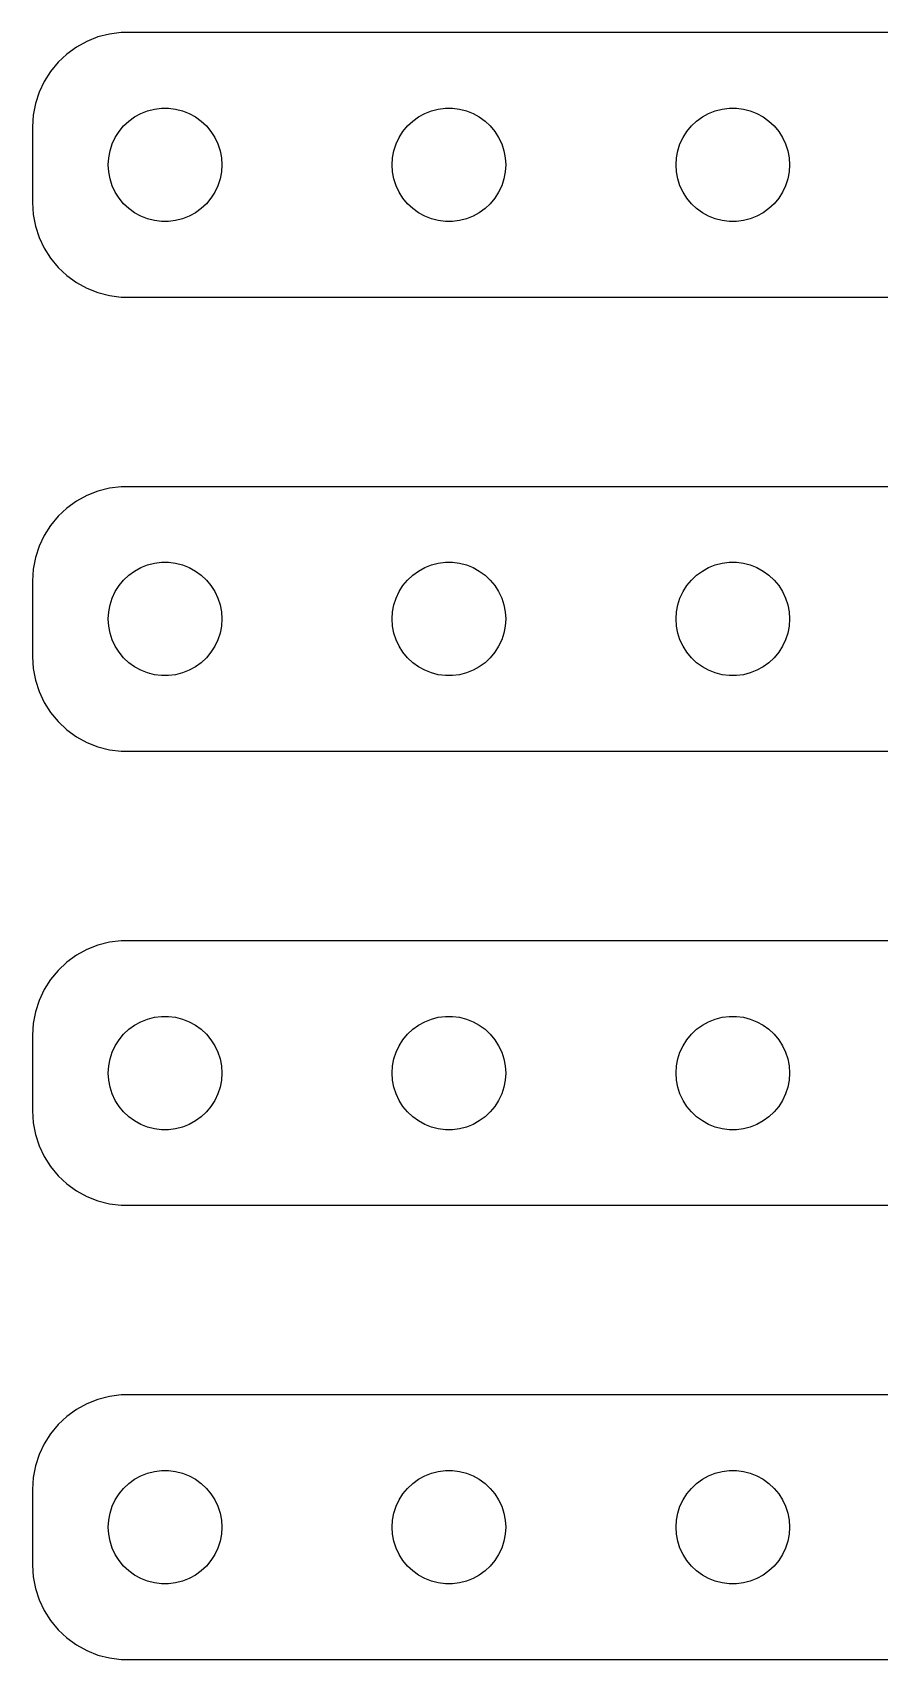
# Model space of a CAD drawing. Header units: metres. Extents: x -90 to 90, y 65 to 151.
# Drawn here: x -89.5 to -44.8, y 65 to 151 of the extents above; entities that cross this region are included whole.
import ezdxf

# ---------------------------------------------------------------- set-up
doc = ezdxf.new("R2010")
doc.units = ezdxf.units.M

msp = doc.modelspace()

# ---------------------------------------------------------------- linework, layer by layer
for p, q in [((-86.6289, 150.524), (-87.1791, 150.222)), ((-86.0451, 150.755), (-86.6289, 150.524)), ((-85.4369, 150.911), (-86.0451, 150.755)), ((-84.8139, 150.99), (-85.4369, 150.911)), ((84.8139, 150.99), (-84.8139, 150.99)), ((-87.6871, 149.853), (-88.1448, 149.423)), ((-87.1791, 150.222), (-87.6871, 149.853)), ((-88.5451, 148.939), (-88.8815, 148.409)), ((-88.1448, 149.423), (-88.5451, 148.939)), ((-88.8815, 148.409), (-89.1489, 147.841)), ((-89.3429, 147.243), (-89.4606, 146.627)), ((-89.1489, 147.841), (-89.3429, 147.243)), ((-89.4606, 146.627), (-89.5, 146)), ((-84.6869, 146.054), (-84.4123, 146.312)), ((-84.4123, 146.312), (-84.1075, 146.533)), ((-84.1075, 146.533), (-83.7773, 146.714)), ((-83.7773, 146.714), (-83.427, 146.853)), ((-83.427, 146.853), (-83.0621, 146.947)), ((-83.0621, 146.947), (-82.6884, 146.994)), ((-82.6884, 146.994), (-82.3116, 146.994)), ((-82.3116, 146.994), (-81.9379, 146.947)), ((-81.9379, 146.947), (-81.573, 146.853)), ((-81.573, 146.853), (-81.2227, 146.714)), ((-81.2227, 146.714), (-80.8925, 146.533)), ((-80.8925, 146.533), (-80.5877, 146.312)), ((-80.5877, 146.312), (-80.3131, 146.054)), ((-69.6869, 146.054), (-69.4123, 146.312)), ((-69.4123, 146.312), (-69.1075, 146.533)), ((-69.1075, 146.533), (-68.7773, 146.714)), ((-68.7773, 146.714), (-68.427, 146.853)), ((-68.427, 146.853), (-68.0621, 146.947)), ((-68.0621, 146.947), (-67.6884, 146.994)), ((-67.6884, 146.994), (-67.3116, 146.994)), ((-67.3116, 146.994), (-66.9379, 146.947)), ((-66.9379, 146.947), (-66.573, 146.853)), ((-66.573, 146.853), (-66.2227, 146.714)), ((-66.2227, 146.714), (-65.8925, 146.533)), ((-65.8925, 146.533), (-65.5877, 146.312)), ((-65.5877, 146.312), (-65.3131, 146.054)), ((-54.6869, 146.054), (-54.4123, 146.312)), ((-54.4123, 146.312), (-54.1075, 146.533)), ((-54.1075, 146.533), (-53.7773, 146.714)), ((-53.7773, 146.714), (-53.427, 146.853)), ((-53.427, 146.853), (-53.0621, 146.947)), ((-53.0621, 146.947), (-52.6884, 146.994)), ((-52.6884, 146.994), (-52.3116, 146.994)), ((-52.3116, 146.994), (-51.9379, 146.947)), ((-51.9379, 146.947), (-51.5729, 146.853)), ((-51.5729, 146.853), (-51.2227, 146.714)), ((-51.2227, 146.714), (-50.8925, 146.533)), ((-50.8925, 146.533), (-50.5877, 146.312)), ((-50.5877, 146.312), (-50.3131, 146.054)), ((-89.5, 146), (-89.5, 142)), ((-85.2893, 145.104), (-85.1289, 145.445)), ((-85.1289, 145.445), (-84.927, 145.763)), ((-84.927, 145.763), (-84.6869, 146.054)), ((-80.3131, 146.054), (-80.073, 145.763)), ((-80.073, 145.763), (-79.8711, 145.445)), ((-79.8711, 145.445), (-79.7107, 145.104)), ((-70.2893, 145.104), (-70.1289, 145.445)), ((-70.1289, 145.445), (-69.927, 145.763)), ((-69.927, 145.763), (-69.6869, 146.054)), ((-65.3131, 146.054), (-65.073, 145.763)), ((-65.073, 145.763), (-64.8711, 145.445)), ((-64.8711, 145.445), (-64.7107, 145.104)), ((-55.2893, 145.104), (-55.1289, 145.445)), ((-55.1289, 145.445), (-54.927, 145.763)), ((-54.927, 145.763), (-54.6869, 146.054)), ((-50.3131, 146.054), (-50.0729, 145.763)), ((-50.0729, 145.763), (-49.8711, 145.445)), ((-49.8711, 145.445), (-49.7107, 145.104)), ((-85.4763, 144.376), (-85.4057, 144.746)), ((-85.4057, 144.746), (-85.2893, 145.104)), ((-79.7107, 145.104), (-79.5943, 144.746)), ((-79.5943, 144.746), (-79.5237, 144.376)), ((-70.4763, 144.376), (-70.4057, 144.746)), ((-70.4057, 144.746), (-70.2893, 145.104)), ((-64.7107, 145.104), (-64.5943, 144.746)), ((-64.5943, 144.746), (-64.5237, 144.376)), ((-55.4763, 144.376), (-55.4057, 144.746)), ((-55.4057, 144.746), (-55.2893, 145.104)), ((-49.7107, 145.104), (-49.5942, 144.746)), ((-49.5942, 144.746), (-49.5237, 144.376)), ((-85.5, 144), (-85.4763, 144.376)), ((-85.4763, 143.624), (-85.5, 144)), ((-85.4057, 143.254), (-85.4763, 143.624)), ((-79.5237, 143.624), (-79.5943, 143.254)), ((-79.5237, 144.376), (-79.5, 144)), ((-79.5, 144), (-79.5237, 143.624)), ((-70.5, 144), (-70.4763, 144.376)), ((-70.4763, 143.624), (-70.5, 144)), ((-70.4057, 143.254), (-70.4763, 143.624)), ((-64.5237, 143.624), (-64.5943, 143.254)), ((-64.5237, 144.376), (-64.5, 144)), ((-64.5, 144), (-64.5237, 143.624)), ((-55.5, 144), (-55.4763, 144.376)), ((-55.4763, 143.624), (-55.5, 144)), ((-55.4057, 143.254), (-55.4763, 143.624)), ((-49.5237, 143.624), (-49.5942, 143.254)), ((-49.5237, 144.376), (-49.5, 144)), ((-49.5, 144), (-49.5237, 143.624)), ((-85.2893, 142.896), (-85.4057, 143.254)), ((-85.1289, 142.555), (-85.2893, 142.896)), ((-79.7107, 142.896), (-79.8711, 142.555)), ((-79.5943, 143.254), (-79.7107, 142.896)), ((-70.2893, 142.896), (-70.4057, 143.254)), ((-70.1289, 142.555), (-70.2893, 142.896)), ((-64.7107, 142.896), (-64.8711, 142.555)), ((-64.5943, 143.254), (-64.7107, 142.896)), ((-55.2893, 142.896), (-55.4057, 143.254)), ((-55.1289, 142.555), (-55.2893, 142.896)), ((-49.7107, 142.896), (-49.8711, 142.555)), ((-49.5942, 143.254), (-49.7107, 142.896)), ((-89.5, 142), (-89.4606, 141.373)), ((-84.927, 142.237), (-85.1289, 142.555)), ((-84.6869, 141.946), (-84.927, 142.237)), ((-84.4123, 141.688), (-84.6869, 141.946)), ((-80.3131, 141.946), (-80.5877, 141.688)), ((-80.073, 142.237), (-80.3131, 141.946)), ((-79.8711, 142.555), (-80.073, 142.237)), ((-69.927, 142.237), (-70.1289, 142.555)), ((-69.6869, 141.946), (-69.927, 142.237)), ((-69.4123, 141.688), (-69.6869, 141.946)), ((-65.3131, 141.946), (-65.5877, 141.688)), ((-65.073, 142.237), (-65.3131, 141.946)), ((-64.8711, 142.555), (-65.073, 142.237)), ((-54.927, 142.237), (-55.1289, 142.555)), ((-54.6869, 141.946), (-54.927, 142.237)), ((-54.4123, 141.688), (-54.6869, 141.946)), ((-50.3131, 141.946), (-50.5877, 141.688)), ((-50.0729, 142.237), (-50.3131, 141.946)), ((-49.8711, 142.555), (-50.0729, 142.237)), ((-89.4606, 141.373), (-89.3429, 140.757)), ((-84.1075, 141.467), (-84.4123, 141.688)), ((-83.7773, 141.286), (-84.1075, 141.467)), ((-83.427, 141.147), (-83.7773, 141.286)), ((-83.0621, 141.053), (-83.427, 141.147)), ((-82.6884, 141.006), (-83.0621, 141.053)), ((-81.9379, 141.053), (-82.3116, 141.006)), ((-81.573, 141.147), (-81.9379, 141.053)), ((-81.2227, 141.286), (-81.573, 141.147)), ((-80.8925, 141.467), (-81.2227, 141.286)), ((-80.5877, 141.688), (-80.8925, 141.467)), ((-69.1075, 141.467), (-69.4123, 141.688)), ((-68.7773, 141.286), (-69.1075, 141.467)), ((-68.427, 141.147), (-68.7773, 141.286)), ((-68.0621, 141.053), (-68.427, 141.147)), ((-67.6884, 141.006), (-68.0621, 141.053)), ((-66.9379, 141.053), (-67.3116, 141.006)), ((-66.573, 141.147), (-66.9379, 141.053)), ((-66.2227, 141.286), (-66.573, 141.147)), ((-65.8925, 141.467), (-66.2227, 141.286)), ((-65.5877, 141.688), (-65.8925, 141.467)), ((-54.1075, 141.467), (-54.4123, 141.688)), ((-53.7773, 141.286), (-54.1075, 141.467)), ((-53.427, 141.147), (-53.7773, 141.286)), ((-53.0621, 141.053), (-53.427, 141.147)), ((-52.6884, 141.006), (-53.0621, 141.053)), ((-51.9379, 141.053), (-52.3116, 141.006)), ((-51.5729, 141.147), (-51.9379, 141.053)), ((-51.2227, 141.286), (-51.5729, 141.147)), ((-50.8925, 141.467), (-51.2227, 141.286)), ((-50.5877, 141.688), (-50.8925, 141.467)), ((-89.3429, 140.757), (-89.1489, 140.159)), ((-89.1489, 140.159), (-88.8815, 139.591)), ((-82.3116, 141.006), (-82.6884, 141.006)), ((-67.3116, 141.006), (-67.6884, 141.006)), ((-52.3116, 141.006), (-52.6884, 141.006)), ((-88.8815, 139.591), (-88.5451, 139.061)), ((-88.5451, 139.061), (-88.1448, 138.577)), ((-88.1448, 138.577), (-87.6871, 138.147)), ((-87.6871, 138.147), (-87.1791, 137.778)), ((-87.1791, 137.778), (-86.6289, 137.476)), ((-86.6289, 137.476), (-86.0451, 137.245)), ((-86.0451, 137.245), (-85.4369, 137.089)), ((-85.4369, 137.089), (-84.8139, 137.01)), ((-84.8139, 137.01), (84.8139, 137.01)), ((-86.6289, 126.524), (-87.1791, 126.222)), ((-86.0451, 126.755), (-86.6289, 126.524)), ((-85.4369, 126.911), (-86.0451, 126.755)), ((-84.8139, 126.99), (-85.4369, 126.911)), ((84.8139, 126.99), (-84.8139, 126.99)), ((-87.6871, 125.853), (-88.1448, 125.423)), ((-87.1791, 126.222), (-87.6871, 125.853)), ((-88.5451, 124.939), (-88.8815, 124.409)), ((-88.1448, 125.423), (-88.5451, 124.939)), ((-89.1489, 123.841), (-89.3429, 123.243)), ((-88.8815, 124.409), (-89.1489, 123.841)), ((-89.3429, 123.243), (-89.4606, 122.627)), ((-83.0621, 122.947), (-82.6884, 122.994)), ((-82.6884, 122.994), (-82.3116, 122.994)), ((-82.3116, 122.994), (-81.9379, 122.947)), ((-68.0621, 122.947), (-67.6884, 122.994)), ((-67.6884, 122.994), (-67.3116, 122.994)), ((-67.3116, 122.994), (-66.9379, 122.947)), ((-53.0621, 122.947), (-52.6884, 122.994)), ((-52.6884, 122.994), (-52.3116, 122.994)), ((-52.3116, 122.994), (-51.9379, 122.947)), ((-89.4606, 122.627), (-89.5, 122)), ((-84.6869, 122.054), (-84.4123, 122.312)), ((-84.4123, 122.312), (-84.1075, 122.533)), ((-84.1075, 122.533), (-83.7773, 122.714)), ((-83.7773, 122.714), (-83.427, 122.853)), ((-83.427, 122.853), (-83.0621, 122.947)), ((-81.9379, 122.947), (-81.573, 122.853)), ((-81.573, 122.853), (-81.2227, 122.714)), ((-81.2227, 122.714), (-80.8925, 122.533)), ((-80.8925, 122.533), (-80.5877, 122.312)), ((-80.5877, 122.312), (-80.3131, 122.054)), ((-69.6869, 122.054), (-69.4123, 122.312)), ((-69.4123, 122.312), (-69.1075, 122.533)), ((-69.1075, 122.533), (-68.7773, 122.714)), ((-68.7773, 122.714), (-68.427, 122.853)), ((-68.427, 122.853), (-68.0621, 122.947)), ((-66.9379, 122.947), (-66.573, 122.853)), ((-66.573, 122.853), (-66.2227, 122.714)), ((-66.2227, 122.714), (-65.8925, 122.533)), ((-65.8925, 122.533), (-65.5877, 122.312)), ((-65.5877, 122.312), (-65.3131, 122.054)), ((-54.6869, 122.054), (-54.4123, 122.312)), ((-54.4123, 122.312), (-54.1075, 122.533)), ((-54.1075, 122.533), (-53.7773, 122.714)), ((-53.7773, 122.714), (-53.427, 122.853)), ((-53.427, 122.853), (-53.0621, 122.947)), ((-51.9379, 122.947), (-51.5729, 122.853)), ((-51.5729, 122.853), (-51.2227, 122.714)), ((-51.2227, 122.714), (-50.8925, 122.533)), ((-50.8925, 122.533), (-50.5877, 122.312)), ((-50.5877, 122.312), (-50.3131, 122.054)), ((-89.5, 122), (-89.5, 118)), ((-85.2893, 121.104), (-85.1289, 121.445)), ((-85.1289, 121.445), (-84.927, 121.763)), ((-84.927, 121.763), (-84.6869, 122.054)), ((-80.3131, 122.054), (-80.073, 121.763)), ((-80.073, 121.763), (-79.8711, 121.445)), ((-79.8711, 121.445), (-79.7107, 121.104)), ((-70.2893, 121.104), (-70.1289, 121.445)), ((-70.1289, 121.445), (-69.927, 121.763)), ((-69.927, 121.763), (-69.6869, 122.054)), ((-65.3131, 122.054), (-65.073, 121.763)), ((-65.073, 121.763), (-64.8711, 121.445)), ((-64.8711, 121.445), (-64.7107, 121.104)), ((-55.2893, 121.104), (-55.1289, 121.445)), ((-55.1289, 121.445), (-54.927, 121.763)), ((-54.927, 121.763), (-54.6869, 122.054)), ((-50.3131, 122.054), (-50.0729, 121.763)), ((-50.0729, 121.763), (-49.8711, 121.445)), ((-49.8711, 121.445), (-49.7107, 121.104)), ((-85.5, 120), (-85.4763, 120.376)), ((-85.4763, 120.376), (-85.4057, 120.746)), ((-85.4057, 120.746), (-85.2893, 121.104)), ((-79.7107, 121.104), (-79.5943, 120.746)), ((-79.5943, 120.746), (-79.5237, 120.376)), ((-79.5237, 120.376), (-79.5, 120)), ((-70.5, 120), (-70.4763, 120.376)), ((-70.4763, 120.376), (-70.4057, 120.746)), ((-70.4057, 120.746), (-70.2893, 121.104)), ((-64.7107, 121.104), (-64.5943, 120.746)), ((-64.5943, 120.746), (-64.5237, 120.376)), ((-64.5237, 120.376), (-64.5, 120)), ((-55.5, 120), (-55.4763, 120.376)), ((-55.4763, 120.376), (-55.4057, 120.746)), ((-55.4057, 120.746), (-55.2893, 121.104)), ((-49.7107, 121.104), (-49.5942, 120.746)), ((-49.5942, 120.746), (-49.5237, 120.376)), ((-49.5237, 120.376), (-49.5, 120)), ((-85.4763, 119.624), (-85.5, 120)), ((-85.4057, 119.254), (-85.4763, 119.624)), ((-79.5237, 119.624), (-79.5943, 119.254)), ((-79.5, 120), (-79.5237, 119.624)), ((-70.4763, 119.624), (-70.5, 120)), ((-70.4057, 119.254), (-70.4763, 119.624)), ((-64.5237, 119.624), (-64.5943, 119.254)), ((-64.5, 120), (-64.5237, 119.624)), ((-55.4763, 119.624), (-55.5, 120)), ((-55.4057, 119.254), (-55.4763, 119.624)), ((-49.5237, 119.624), (-49.5942, 119.254)), ((-49.5, 120), (-49.5237, 119.624)), ((-85.2893, 118.896), (-85.4057, 119.254)), ((-85.1289, 118.555), (-85.2893, 118.896)), ((-79.7107, 118.896), (-79.8711, 118.555)), ((-79.5943, 119.254), (-79.7107, 118.896)), ((-70.2893, 118.896), (-70.4057, 119.254)), ((-70.1289, 118.555), (-70.2893, 118.896)), ((-64.7107, 118.896), (-64.8711, 118.555)), ((-64.5943, 119.254), (-64.7107, 118.896)), ((-55.2893, 118.896), (-55.4057, 119.254)), ((-55.1289, 118.555), (-55.2893, 118.896)), ((-49.7107, 118.896), (-49.8711, 118.555)), ((-49.5942, 119.254), (-49.7107, 118.896)), ((-89.5, 118), (-89.4606, 117.373)), ((-84.927, 118.237), (-85.1289, 118.555)), ((-84.6869, 117.946), (-84.927, 118.237)), ((-84.4123, 117.688), (-84.6869, 117.946)), ((-80.3131, 117.946), (-80.5877, 117.688)), ((-80.073, 118.237), (-80.3131, 117.946)), ((-79.8711, 118.555), (-80.073, 118.237)), ((-69.927, 118.237), (-70.1289, 118.555)), ((-69.6869, 117.946), (-69.927, 118.237)), ((-69.4123, 117.688), (-69.6869, 117.946)), ((-65.3131, 117.946), (-65.5877, 117.688)), ((-65.073, 118.237), (-65.3131, 117.946)), ((-64.8711, 118.555), (-65.073, 118.237)), ((-54.927, 118.237), (-55.1289, 118.555)), ((-54.6869, 117.946), (-54.927, 118.237)), ((-54.4123, 117.688), (-54.6869, 117.946)), ((-50.3131, 117.946), (-50.5877, 117.688)), ((-50.0729, 118.237), (-50.3131, 117.946)), ((-49.8711, 118.555), (-50.0729, 118.237)), ((-89.4606, 117.373), (-89.3429, 116.757)), ((-84.1075, 117.467), (-84.4123, 117.688)), ((-83.7773, 117.286), (-84.1075, 117.467)), ((-83.427, 117.147), (-83.7773, 117.286)), ((-83.0621, 117.053), (-83.427, 117.147)), ((-82.6884, 117.006), (-83.0621, 117.053)), ((-82.3116, 117.006), (-82.6884, 117.006)), ((-81.9379, 117.053), (-82.3116, 117.006)), ((-81.573, 117.147), (-81.9379, 117.053)), ((-81.2227, 117.286), (-81.573, 117.147)), ((-80.8925, 117.467), (-81.2227, 117.286)), ((-80.5877, 117.688), (-80.8925, 117.467)), ((-69.1075, 117.467), (-69.4123, 117.688)), ((-68.7773, 117.286), (-69.1075, 117.467)), ((-68.427, 117.147), (-68.7773, 117.286)), ((-68.0621, 117.053), (-68.427, 117.147)), ((-67.6884, 117.006), (-68.0621, 117.053)), ((-67.3116, 117.006), (-67.6884, 117.006)), ((-66.9379, 117.053), (-67.3116, 117.006)), ((-66.573, 117.147), (-66.9379, 117.053)), ((-66.2227, 117.286), (-66.573, 117.147)), ((-65.8925, 117.467), (-66.2227, 117.286)), ((-65.5877, 117.688), (-65.8925, 117.467)), ((-54.1075, 117.467), (-54.4123, 117.688)), ((-53.7773, 117.286), (-54.1075, 117.467)), ((-53.427, 117.147), (-53.7773, 117.286)), ((-53.0621, 117.053), (-53.427, 117.147)), ((-52.6884, 117.006), (-53.0621, 117.053)), ((-52.3116, 117.006), (-52.6884, 117.006)), ((-51.9379, 117.053), (-52.3116, 117.006)), ((-51.5729, 117.147), (-51.9379, 117.053)), ((-51.2227, 117.286), (-51.5729, 117.147)), ((-50.8925, 117.467), (-51.2227, 117.286)), ((-50.5877, 117.688), (-50.8925, 117.467)), ((-89.3429, 116.757), (-89.1489, 116.159)), ((-89.1489, 116.159), (-88.8815, 115.591)), ((-88.8815, 115.591), (-88.5451, 115.061)), ((-88.5451, 115.061), (-88.1448, 114.577)), ((-88.1448, 114.577), (-87.6871, 114.147)), ((-87.6871, 114.147), (-87.1791, 113.778)), ((-87.1791, 113.778), (-86.6289, 113.476)), ((-86.6289, 113.476), (-86.0451, 113.245)), ((-86.0451, 113.245), (-85.4369, 113.089)), ((-85.4369, 113.089), (-84.8139, 113.01)), ((-84.8139, 113.01), (84.8139, 113.01)), ((-86.6289, 102.524), (-87.1791, 102.222)), ((-86.0451, 102.755), (-86.6289, 102.524)), ((-85.4369, 102.911), (-86.0451, 102.755)), ((-84.8139, 102.99), (-85.4369, 102.911)), ((84.8139, 102.99), (-84.8139, 102.99)), ((-87.6871, 101.853), (-88.1448, 101.423)), ((-87.1791, 102.222), (-87.6871, 101.853)), ((-88.5451, 100.939), (-88.8815, 100.409)), ((-88.1448, 101.423), (-88.5451, 100.939)), ((-89.1489, 99.8406), (-89.3429, 99.2434)), ((-88.8815, 100.409), (-89.1489, 99.8406)), ((-89.3429, 99.2434), (-89.4606, 98.6267)), ((-83.427, 98.8532), (-83.0621, 98.9469)), ((-83.0621, 98.9469), (-82.6884, 98.9941)), ((-82.6884, 98.9941), (-82.3116, 98.9941)), ((-82.3116, 98.9941), (-81.9379, 98.9469)), ((-81.9379, 98.9469), (-81.573, 98.8532)), ((-68.427, 98.8532), (-68.0621, 98.9469)), ((-68.0621, 98.9469), (-67.6884, 98.9941)), ((-67.6884, 98.9941), (-67.3116, 98.9941)), ((-67.3116, 98.9941), (-66.9379, 98.9469)), ((-66.9379, 98.9469), (-66.573, 98.8532)), ((-53.427, 98.8532), (-53.0621, 98.9469)), ((-53.0621, 98.9469), (-52.6884, 98.9941)), ((-52.6884, 98.9941), (-52.3116, 98.9941)), ((-52.3116, 98.9941), (-51.9379, 98.9469)), ((-51.9379, 98.9469), (-51.5729, 98.8532)), ((-89.4606, 98.6267), (-89.5, 98)), ((-84.927, 97.7634), (-84.6869, 98.0536)), ((-84.6869, 98.0536), (-84.4123, 98.3115)), ((-84.4123, 98.3115), (-84.1075, 98.533)), ((-84.1075, 98.533), (-83.7773, 98.7145)), ((-83.7773, 98.7145), (-83.427, 98.8532)), ((-81.573, 98.8532), (-81.2227, 98.7145)), ((-81.2227, 98.7145), (-80.8925, 98.533)), ((-80.8925, 98.533), (-80.5877, 98.3115)), ((-80.5877, 98.3115), (-80.3131, 98.0536)), ((-80.3131, 98.0536), (-80.073, 97.7634)), ((-69.927, 97.7634), (-69.6869, 98.0536)), ((-69.6869, 98.0536), (-69.4123, 98.3115)), ((-69.4123, 98.3115), (-69.1075, 98.533)), ((-69.1075, 98.533), (-68.7773, 98.7145)), ((-68.7773, 98.7145), (-68.427, 98.8532)), ((-66.573, 98.8532), (-66.2227, 98.7145)), ((-66.2227, 98.7145), (-65.8925, 98.533)), ((-65.8925, 98.533), (-65.5877, 98.3115)), ((-65.5877, 98.3115), (-65.3131, 98.0536)), ((-65.3131, 98.0536), (-65.073, 97.7634)), ((-54.927, 97.7634), (-54.6869, 98.0536)), ((-54.6869, 98.0536), (-54.4123, 98.3115)), ((-54.4123, 98.3115), (-54.1075, 98.533)), ((-54.1075, 98.533), (-53.7773, 98.7145)), ((-53.7773, 98.7145), (-53.427, 98.8532)), ((-51.5729, 98.8532), (-51.2227, 98.7145)), ((-51.2227, 98.7145), (-50.8925, 98.533)), ((-50.8925, 98.533), (-50.5877, 98.3115)), ((-50.5877, 98.3115), (-50.3131, 98.0536)), ((-50.3131, 98.0536), (-50.0729, 97.7634)), ((-89.5, 98), (-89.5, 94)), ((-85.2893, 97.1044), (-85.1289, 97.4453)), ((-85.1289, 97.4453), (-84.927, 97.7634)), ((-80.073, 97.7634), (-79.8711, 97.4453)), ((-79.8711, 97.4453), (-79.7107, 97.1044)), ((-70.2893, 97.1044), (-70.1289, 97.4453)), ((-70.1289, 97.4453), (-69.927, 97.7634)), ((-65.073, 97.7634), (-64.8711, 97.4453)), ((-64.8711, 97.4453), (-64.7107, 97.1044)), ((-55.2893, 97.1044), (-55.1289, 97.4453)), ((-55.1289, 97.4453), (-54.927, 97.7634)), ((-50.0729, 97.7634), (-49.8711, 97.4453)), ((-49.8711, 97.4453), (-49.7107, 97.1044)), ((-85.5, 96), (-85.4763, 96.376)), ((-85.4763, 96.376), (-85.4057, 96.7461)), ((-85.4057, 96.7461), (-85.2893, 97.1044)), ((-79.7107, 97.1044), (-79.5943, 96.7461)), ((-79.5943, 96.7461), (-79.5237, 96.376)), ((-79.5237, 96.376), (-79.5, 96)), ((-70.5, 96), (-70.4763, 96.376)), ((-70.4763, 96.376), (-70.4057, 96.7461)), ((-70.4057, 96.7461), (-70.2893, 97.1044)), ((-64.7107, 97.1044), (-64.5943, 96.7461)), ((-64.5943, 96.7461), (-64.5237, 96.376)), ((-64.5237, 96.376), (-64.5, 96)), ((-55.5, 96), (-55.4763, 96.376)), ((-55.4763, 96.376), (-55.4057, 96.7461)), ((-55.4057, 96.7461), (-55.2893, 97.1044)), ((-49.7107, 97.1044), (-49.5942, 96.7461)), ((-49.5942, 96.7461), (-49.5237, 96.376)), ((-49.5237, 96.376), (-49.5, 96)), ((-85.4763, 95.624), (-85.5, 96)), ((-85.4057, 95.2539), (-85.4763, 95.624)), ((-79.5237, 95.624), (-79.5943, 95.2539)), ((-79.5, 96), (-79.5237, 95.624)), ((-70.4763, 95.624), (-70.5, 96)), ((-70.4057, 95.2539), (-70.4763, 95.624)), ((-64.5237, 95.624), (-64.5943, 95.2539)), ((-64.5, 96), (-64.5237, 95.624)), ((-55.4763, 95.624), (-55.5, 96)), ((-55.4057, 95.2539), (-55.4763, 95.624)), ((-49.5237, 95.624), (-49.5942, 95.2539)), ((-49.5, 96), (-49.5237, 95.624)), ((-85.2893, 94.8956), (-85.4057, 95.2539)), ((-85.1289, 94.5547), (-85.2893, 94.8956)), ((-79.7107, 94.8956), (-79.8711, 94.5547)), ((-79.5943, 95.2539), (-79.7107, 94.8956)), ((-70.2893, 94.8956), (-70.4057, 95.2539)), ((-70.1289, 94.5547), (-70.2893, 94.8956)), ((-64.7107, 94.8956), (-64.8711, 94.5547)), ((-64.5943, 95.2539), (-64.7107, 94.8956)), ((-55.2893, 94.8956), (-55.4057, 95.2539)), ((-55.1289, 94.5547), (-55.2893, 94.8956)), ((-49.7107, 94.8956), (-49.8711, 94.5547)), ((-49.5942, 95.2539), (-49.7107, 94.8956)), ((-89.5, 94), (-89.4606, 93.3733)), ((-84.927, 94.2366), (-85.1289, 94.5547)), ((-84.6869, 93.9464), (-84.927, 94.2366)), ((-84.4123, 93.6885), (-84.6869, 93.9464)), ((-80.3131, 93.9464), (-80.5877, 93.6885)), ((-80.073, 94.2366), (-80.3131, 93.9464)), ((-79.8711, 94.5547), (-80.073, 94.2366)), ((-69.927, 94.2366), (-70.1289, 94.5547)), ((-69.6869, 93.9464), (-69.927, 94.2366)), ((-69.4123, 93.6885), (-69.6869, 93.9464)), ((-65.3131, 93.9464), (-65.5877, 93.6885)), ((-65.073, 94.2366), (-65.3131, 93.9464)), ((-64.8711, 94.5547), (-65.073, 94.2366)), ((-54.927, 94.2366), (-55.1289, 94.5547)), ((-54.6869, 93.9464), (-54.927, 94.2366)), ((-54.4123, 93.6885), (-54.6869, 93.9464)), ((-50.3131, 93.9464), (-50.5877, 93.6885)), ((-50.0729, 94.2366), (-50.3131, 93.9464)), ((-49.8711, 94.5547), (-50.0729, 94.2366)), ((-89.4606, 93.3733), (-89.3429, 92.7566)), ((-84.1075, 93.467), (-84.4123, 93.6885)), ((-83.7773, 93.2855), (-84.1075, 93.467)), ((-83.427, 93.1468), (-83.7773, 93.2855)), ((-83.0621, 93.0531), (-83.427, 93.1468)), ((-82.6884, 93.0059), (-83.0621, 93.0531)), ((-82.3116, 93.0059), (-82.6884, 93.0059)), ((-81.9379, 93.0531), (-82.3116, 93.0059)), ((-81.573, 93.1468), (-81.9379, 93.0531)), ((-81.2227, 93.2855), (-81.573, 93.1468)), ((-80.8925, 93.467), (-81.2227, 93.2855)), ((-80.5877, 93.6885), (-80.8925, 93.467)), ((-69.1075, 93.467), (-69.4123, 93.6885)), ((-68.7773, 93.2855), (-69.1075, 93.467)), ((-68.427, 93.1468), (-68.7773, 93.2855)), ((-68.0621, 93.0531), (-68.427, 93.1468)), ((-67.6884, 93.0059), (-68.0621, 93.0531)), ((-67.3116, 93.0059), (-67.6884, 93.0059)), ((-66.9379, 93.0531), (-67.3116, 93.0059)), ((-66.573, 93.1468), (-66.9379, 93.0531)), ((-66.2227, 93.2855), (-66.573, 93.1468)), ((-65.8925, 93.467), (-66.2227, 93.2855)), ((-65.5877, 93.6885), (-65.8925, 93.467)), ((-54.1075, 93.467), (-54.4123, 93.6885)), ((-53.7773, 93.2855), (-54.1075, 93.467)), ((-53.427, 93.1468), (-53.7773, 93.2855)), ((-53.0621, 93.0531), (-53.427, 93.1468)), ((-52.6884, 93.0059), (-53.0621, 93.0531)), ((-52.3116, 93.0059), (-52.6884, 93.0059)), ((-51.9379, 93.0531), (-52.3116, 93.0059)), ((-51.5729, 93.1468), (-51.9379, 93.0531)), ((-51.2227, 93.2855), (-51.5729, 93.1468)), ((-50.8925, 93.467), (-51.2227, 93.2855)), ((-50.5877, 93.6885), (-50.8925, 93.467)), ((-89.3429, 92.7566), (-89.1489, 92.1594)), ((-89.1489, 92.1594), (-88.8815, 91.5912)), ((-88.8815, 91.5912), (-88.5451, 91.0611)), ((-88.5451, 91.0611), (-88.1448, 90.5773)), ((-88.1448, 90.5773), (-87.6871, 90.1474)), ((-87.6871, 90.1474), (-87.1791, 89.7784)), ((-87.1791, 89.7784), (-86.6289, 89.4759)), ((-86.6289, 89.4759), (-86.0451, 89.2447)), ((-86.0451, 89.2447), (-85.4369, 89.0886)), ((-85.4369, 89.0886), (-84.8139, 89.0099)), ((-84.8139, 89.0099), (84.8139, 89.0099)), ((-86.6289, 78.5241), (-87.1791, 78.2216)), ((-86.0451, 78.7553), (-86.6289, 78.5241)), ((-85.4369, 78.9114), (-86.0451, 78.7553)), ((-84.8139, 78.9901), (-85.4369, 78.9114)), ((84.8139, 78.9901), (-84.8139, 78.9901)), ((-88.1448, 77.4227), (-88.5451, 76.9389)), ((-87.6871, 77.8526), (-88.1448, 77.4227)), ((-87.1791, 78.2216), (-87.6871, 77.8526)), ((-88.5451, 76.9389), (-88.8815, 76.4088)), ((-89.1489, 75.8406), (-89.3429, 75.2434)), ((-88.8815, 76.4088), (-89.1489, 75.8406)), ((-89.3429, 75.2434), (-89.4606, 74.6267)), ((-83.7773, 74.7145), (-83.427, 74.8532)), ((-83.427, 74.8532), (-83.0621, 74.9469)), ((-83.0621, 74.9469), (-82.6884, 74.9941)), ((-82.6884, 74.9941), (-82.3116, 74.9941)), ((-82.3116, 74.9941), (-81.9379, 74.9469)), ((-81.9379, 74.9469), (-81.573, 74.8532)), ((-81.573, 74.8532), (-81.2227, 74.7145)), ((-68.7773, 74.7145), (-68.427, 74.8532)), ((-68.427, 74.8532), (-68.0621, 74.9469)), ((-68.0621, 74.9469), (-67.6884, 74.9941)), ((-67.6884, 74.9941), (-67.3116, 74.9941)), ((-67.3116, 74.9941), (-66.9379, 74.9469)), ((-66.9379, 74.9469), (-66.573, 74.8532)), ((-66.573, 74.8532), (-66.2227, 74.7145)), ((-53.7773, 74.7145), (-53.427, 74.8532)), ((-53.427, 74.8532), (-53.0621, 74.9469)), ((-53.0621, 74.9469), (-52.6884, 74.9941)), ((-52.6884, 74.9941), (-52.3116, 74.9941)), ((-52.3116, 74.9941), (-51.9379, 74.9469)), ((-51.9379, 74.9469), (-51.5729, 74.8532)), ((-51.5729, 74.8532), (-51.2227, 74.7145)), ((-89.4606, 74.6267), (-89.5, 74)), ((-89.5, 74), (-89.5, 70)), ((-84.927, 73.7634), (-84.6869, 74.0536)), ((-84.6869, 74.0536), (-84.4123, 74.3115)), ((-84.4123, 74.3115), (-84.1075, 74.533)), ((-84.1075, 74.533), (-83.7773, 74.7145)), ((-81.2227, 74.7145), (-80.8925, 74.533)), ((-80.8925, 74.533), (-80.5877, 74.3115)), ((-80.5877, 74.3115), (-80.3131, 74.0536)), ((-80.3131, 74.0536), (-80.073, 73.7634)), ((-69.927, 73.7634), (-69.6869, 74.0536)), ((-69.6869, 74.0536), (-69.4123, 74.3115)), ((-69.4123, 74.3115), (-69.1075, 74.533)), ((-69.1075, 74.533), (-68.7773, 74.7145)), ((-66.2227, 74.7145), (-65.8925, 74.533)), ((-65.8925, 74.533), (-65.5877, 74.3115)), ((-65.5877, 74.3115), (-65.3131, 74.0536)), ((-65.3131, 74.0536), (-65.073, 73.7634)), ((-54.927, 73.7634), (-54.6869, 74.0536)), ((-54.6869, 74.0536), (-54.4123, 74.3115)), ((-54.4123, 74.3115), (-54.1075, 74.533)), ((-54.1075, 74.533), (-53.7773, 74.7145)), ((-51.2227, 74.7145), (-50.8925, 74.533)), ((-50.8925, 74.533), (-50.5877, 74.3115)), ((-50.5877, 74.3115), (-50.3131, 74.0536)), ((-50.3131, 74.0536), (-50.0729, 73.7634)), ((-85.4057, 72.7461), (-85.2893, 73.1044)), ((-85.2893, 73.1044), (-85.1289, 73.4453)), ((-85.1289, 73.4453), (-84.927, 73.7634)), ((-80.073, 73.7634), (-79.8711, 73.4453)), ((-79.8711, 73.4453), (-79.7107, 73.1044)), ((-79.7107, 73.1044), (-79.5943, 72.7461)), ((-70.4057, 72.7461), (-70.2893, 73.1044)), ((-70.2893, 73.1044), (-70.1289, 73.4453)), ((-70.1289, 73.4453), (-69.927, 73.7634)), ((-65.073, 73.7634), (-64.8711, 73.4453)), ((-64.8711, 73.4453), (-64.7107, 73.1044)), ((-64.7107, 73.1044), (-64.5943, 72.7461)), ((-55.4057, 72.7461), (-55.2893, 73.1044)), ((-55.2893, 73.1044), (-55.1289, 73.4453)), ((-55.1289, 73.4453), (-54.927, 73.7634)), ((-50.0729, 73.7634), (-49.8711, 73.4453)), ((-49.8711, 73.4453), (-49.7107, 73.1044)), ((-49.7107, 73.1044), (-49.5942, 72.7461)), ((-85.5, 72), (-85.4763, 72.376)), ((-85.4763, 72.376), (-85.4057, 72.7461)), ((-79.5943, 72.7461), (-79.5237, 72.376)), ((-79.5237, 72.376), (-79.5, 72)), ((-70.5, 72), (-70.4763, 72.376)), ((-70.4763, 72.376), (-70.4057, 72.7461)), ((-64.5943, 72.7461), (-64.5237, 72.376)), ((-64.5237, 72.376), (-64.5, 72)), ((-55.5, 72), (-55.4763, 72.376)), ((-55.4763, 72.376), (-55.4057, 72.7461)), ((-49.5942, 72.7461), (-49.5237, 72.376)), ((-49.5237, 72.376), (-49.5, 72)), ((-85.4763, 71.624), (-85.5, 72)), ((-85.4057, 71.2539), (-85.4763, 71.624)), ((-79.5237, 71.624), (-79.5943, 71.2539)), ((-79.5, 72), (-79.5237, 71.624)), ((-70.4763, 71.624), (-70.5, 72)), ((-70.4057, 71.2539), (-70.4763, 71.624)), ((-64.5237, 71.624), (-64.5943, 71.2539)), ((-64.5, 72), (-64.5237, 71.624)), ((-55.4763, 71.624), (-55.5, 72)), ((-55.4057, 71.2539), (-55.4763, 71.624)), ((-49.5237, 71.624), (-49.5942, 71.2539)), ((-49.5, 72), (-49.5237, 71.624)), ((-85.2893, 70.8956), (-85.4057, 71.2539)), ((-85.1289, 70.5547), (-85.2893, 70.8956)), ((-84.927, 70.2366), (-85.1289, 70.5547)), ((-79.8711, 70.5547), (-80.073, 70.2366)), ((-79.7107, 70.8956), (-79.8711, 70.5547)), ((-79.5943, 71.2539), (-79.7107, 70.8956)), ((-70.2893, 70.8956), (-70.4057, 71.2539)), ((-70.1289, 70.5547), (-70.2893, 70.8956)), ((-69.927, 70.2366), (-70.1289, 70.5547)), ((-64.8711, 70.5547), (-65.073, 70.2366)), ((-64.7107, 70.8956), (-64.8711, 70.5547)), ((-64.5943, 71.2539), (-64.7107, 70.8956)), ((-55.2893, 70.8956), (-55.4057, 71.2539)), ((-55.1289, 70.5547), (-55.2893, 70.8956)), ((-54.927, 70.2366), (-55.1289, 70.5547)), ((-49.8711, 70.5547), (-50.0729, 70.2366)), ((-49.7107, 70.8956), (-49.8711, 70.5547)), ((-49.5942, 71.2539), (-49.7107, 70.8956)), ((-89.5, 70), (-89.4606, 69.3733)), ((-84.6869, 69.9464), (-84.927, 70.2366)), ((-84.4123, 69.6885), (-84.6869, 69.9464)), ((-84.1075, 69.467), (-84.4123, 69.6885)), ((-80.5877, 69.6885), (-80.8925, 69.467)), ((-80.3131, 69.9464), (-80.5877, 69.6885)), ((-80.073, 70.2366), (-80.3131, 69.9464)), ((-69.6869, 69.9464), (-69.927, 70.2366)), ((-69.4123, 69.6885), (-69.6869, 69.9464)), ((-69.1075, 69.467), (-69.4123, 69.6885)), ((-65.5877, 69.6885), (-65.8925, 69.467)), ((-65.3131, 69.9464), (-65.5877, 69.6885)), ((-65.073, 70.2366), (-65.3131, 69.9464)), ((-54.6869, 69.9464), (-54.927, 70.2366)), ((-54.4123, 69.6885), (-54.6869, 69.9464)), ((-54.1075, 69.467), (-54.4123, 69.6885)), ((-50.5877, 69.6885), (-50.8925, 69.467)), ((-50.3131, 69.9464), (-50.5877, 69.6885)), ((-50.0729, 70.2366), (-50.3131, 69.9464)), ((-89.4606, 69.3733), (-89.3429, 68.7566)), ((-83.7773, 69.2855), (-84.1075, 69.467)), ((-83.427, 69.1468), (-83.7773, 69.2855)), ((-83.0621, 69.0531), (-83.427, 69.1468)), ((-82.6884, 69.0059), (-83.0621, 69.0531)), ((-82.3116, 69.0059), (-82.6884, 69.0059)), ((-81.9379, 69.0531), (-82.3116, 69.0059)), ((-81.573, 69.1468), (-81.9379, 69.0531)), ((-81.2227, 69.2855), (-81.573, 69.1468)), ((-80.8925, 69.467), (-81.2227, 69.2855)), ((-68.7773, 69.2855), (-69.1075, 69.467)), ((-68.427, 69.1468), (-68.7773, 69.2855)), ((-68.0621, 69.0531), (-68.427, 69.1468)), ((-67.6884, 69.0059), (-68.0621, 69.0531)), ((-67.3116, 69.0059), (-67.6884, 69.0059)), ((-66.9379, 69.0531), (-67.3116, 69.0059)), ((-66.573, 69.1468), (-66.9379, 69.0531)), ((-66.2227, 69.2855), (-66.573, 69.1468)), ((-65.8925, 69.467), (-66.2227, 69.2855)), ((-53.7773, 69.2855), (-54.1075, 69.467)), ((-53.427, 69.1468), (-53.7773, 69.2855)), ((-53.0621, 69.0531), (-53.427, 69.1468)), ((-52.6884, 69.0059), (-53.0621, 69.0531)), ((-52.3116, 69.0059), (-52.6884, 69.0059)), ((-51.9379, 69.0531), (-52.3116, 69.0059)), ((-51.5729, 69.1468), (-51.9379, 69.0531)), ((-51.2227, 69.2855), (-51.5729, 69.1468)), ((-50.8925, 69.467), (-51.2227, 69.2855)), ((-89.3429, 68.7566), (-89.1489, 68.1594)), ((-89.1489, 68.1594), (-88.8815, 67.5912)), ((-88.8815, 67.5912), (-88.5451, 67.0611)), ((-88.5451, 67.0611), (-88.1448, 66.5773)), ((-88.1448, 66.5773), (-87.6871, 66.1474)), ((-87.6871, 66.1474), (-87.1791, 65.7784)), ((-87.1791, 65.7784), (-86.6289, 65.4759)), ((-86.6289, 65.4759), (-86.0451, 65.2447)), ((-86.0451, 65.2447), (-85.4369, 65.0886)), ((-85.4369, 65.0886), (-84.8139, 65.0099)), ((-84.8139, 65.0099), (84.8139, 65.0099))]:
    msp.add_line(p, q)

doc.saveas('drawing.dxf')
